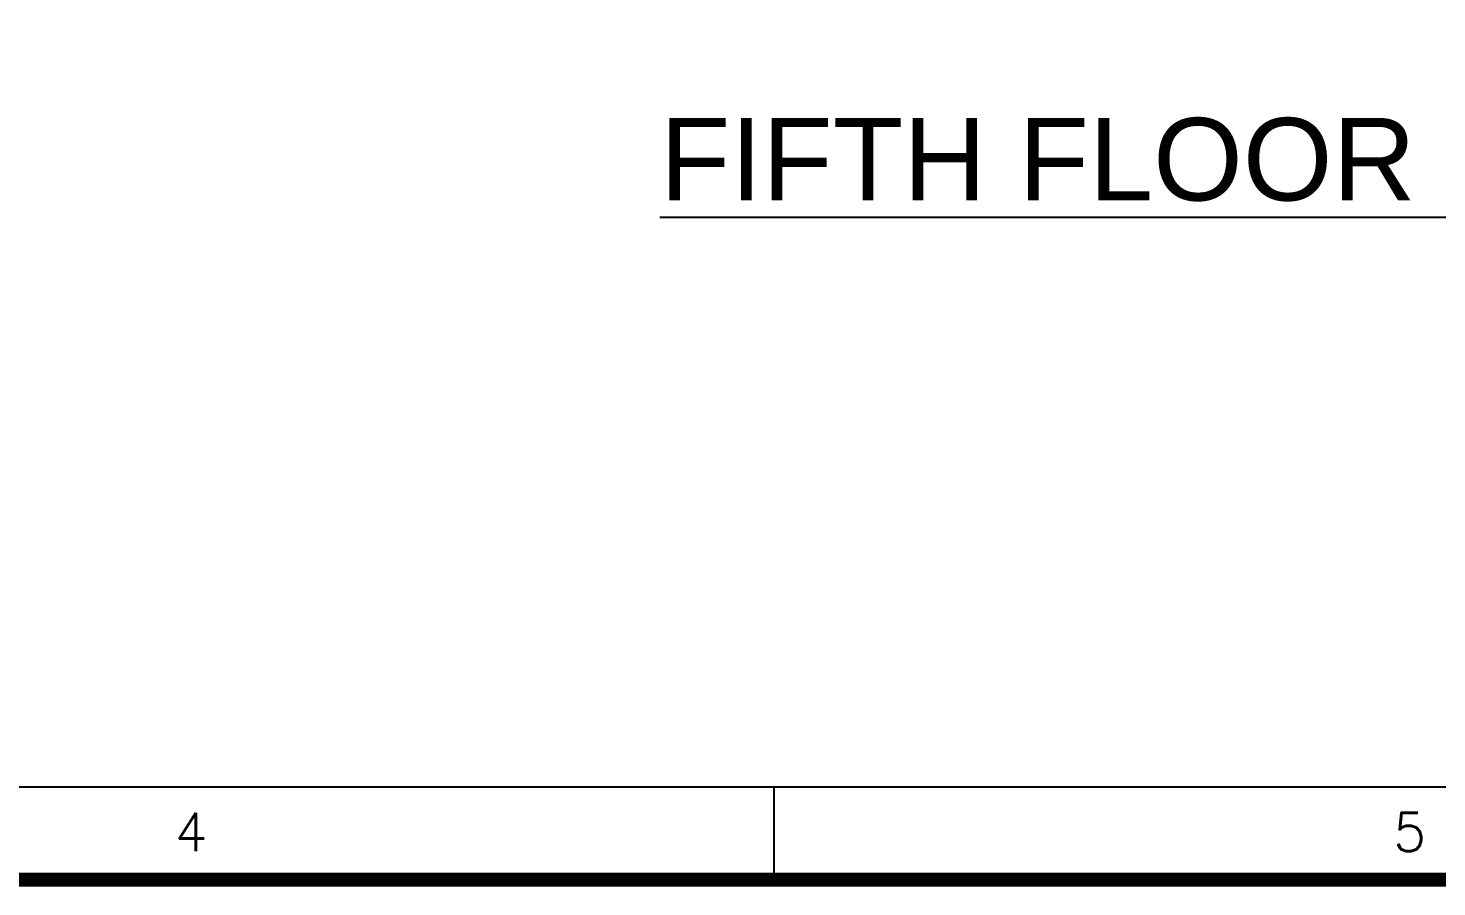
# Model space of a CAD drawing. Extents: x 7897917 to 8423973, y -6487334 to -6173396.
# Drawn here: x 7960922 to 7982417, y -6476226 to -6463120 of the extents above; entities that cross this region are included whole.
import ezdxf
from ezdxf.enums import TextEntityAlignment as Align

# ---------------------------------------------------------------- set-up
doc = ezdxf.new("R2010")
doc.units = 0
doc.header["$LTSCALE"] = 600
doc.header["$MEASUREMENT"] = 0
doc.layers.add('TEXT', color=6, linetype='CONTINUOUS')
doc.layers.add('TITLE', color=7, linetype='CONTINUOUS')
doc.styles.add('AR', font='arial.ttf')
doc.styles.add('ROMANS', font='romans.shx')

# ---------------------------------------------------------------- blocks, each defined once
blk = doc.blocks.new('A$C66962185')
at = {"layer": 'TITLE'}
blk.add_line((360.704, -141176.034), (2.142, -141176.034), dxfattribs=at)
at = {"layer": 'TITLE', "color": 0}
blk.add_line((120.898, -141178.329), (120.898, -141176.034), dxfattribs=at)
at = {"layer": 'TITLE', "color": 7, "const_width": 0.355}
blk.add_lwpolyline([(363, -140928.365), (363, -141178.329), (0, -141178.329), (0, -140928.365)], close=True, dxfattribs=at)
at = {"layer": 'TITLE', "color": 0, "style": 'ROMANS'}
for s, p in [('4', (106.412, -141177.147)), ('5', (136.675, -141177.147))]:
    blk.add_text(s, height=0.952, dxfattribs=at).set_placement(p, align=Align.MIDDLE)

msp = doc.modelspace()

# ---------------------------------------------------------------- block references
at = {"layer": 'TITLE', "xscale": 614.4175770664588, "yscale": 614.4175710082054, "zscale": 614.4175728063115}
msp.add_blockref('A$C66962185', (7898025.611, 80266328.743), dxfattribs=at)

# ---------------------------------------------------------------- texts
at = {"layer": 'TEXT', "color": 7, "style": 'AR'}
msp.add_text('%%UFIFTH FLOOR PLAN', height=1260, dxfattribs=at).set_placement((7978871.37, -6465750.591), align=Align.CENTER)

doc.saveas('drawing.dxf')
